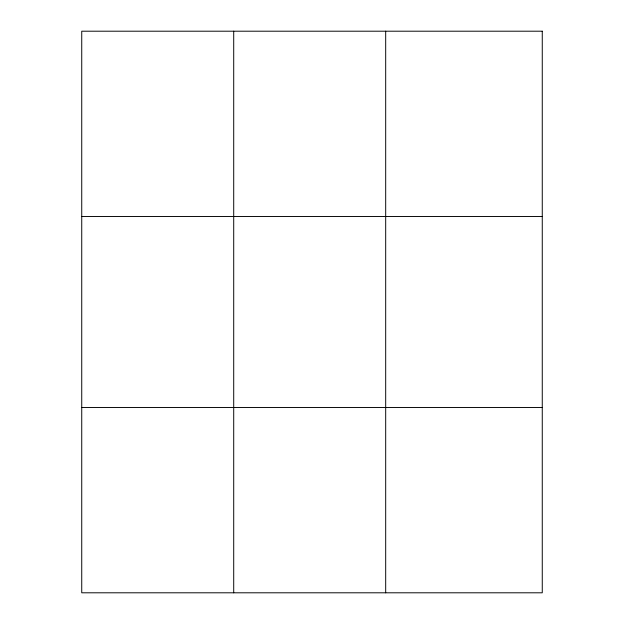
<?xml version="1.0" encoding="UTF-8"?>
<svg xmlns="http://www.w3.org/2000/svg" width="624" height="624" viewBox="0 0 624 624"><rect width="100%" height="100%" fill="white"/><g stroke="black" fill="none" stroke-linecap="round" stroke-linejoin="round"><path stroke-width="0.94" d="M233.711 592.8L233.711 31.2M81.736 216.528L542.264 216.528M81.736 407.472L542.264 407.472M385.687 31.2L385.687 592.8M542.264 31.2L542.264 592.8L81.736 592.8L81.736 31.2L542.264 31.2"/></g></svg>
